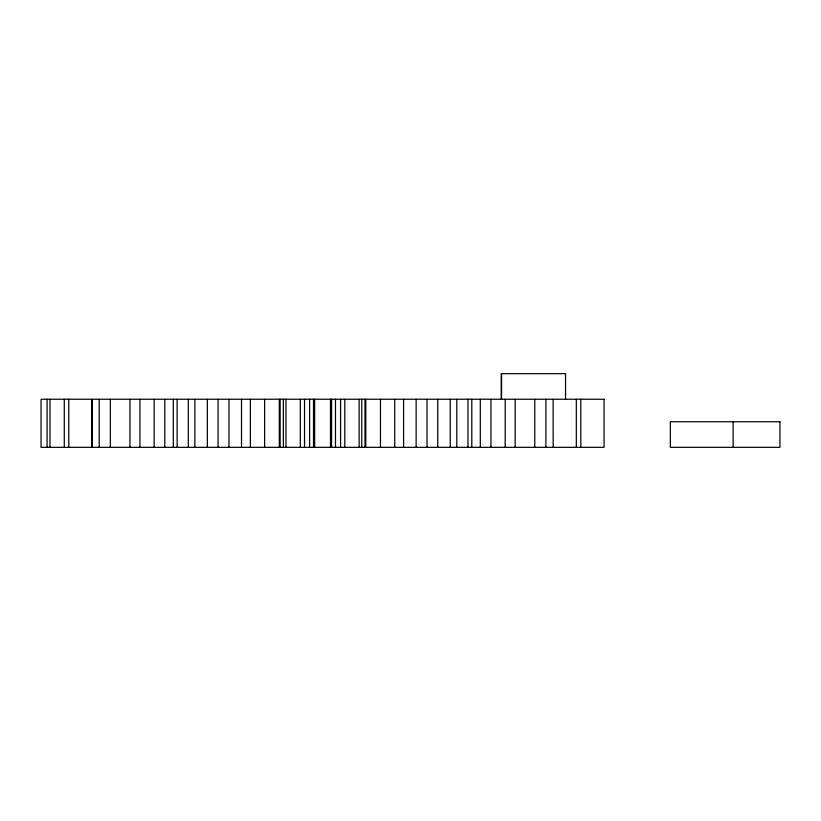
<?xml version="1.0" encoding="UTF-8"?>
<svg xmlns="http://www.w3.org/2000/svg" width="821" height="821" viewBox="0 0 821 821"><rect width="100%" height="100%" fill="white"/><g stroke="black" fill="none" stroke-linecap="round" stroke-linejoin="round"><path stroke-width="1.23" d="M733.132 421.758L733.132 447.332M580.816 399.242L580.816 447.332M576.321 399.242L576.321 447.332M565.556 399.242L565.556 373.668L501.262 373.668L501.262 399.242M553.138 399.242L553.169 447.332M545.903 399.242L545.903 447.332M534.779 399.242L534.779 447.332M515.147 399.242L515.147 447.332M505.172 399.242L505.172 447.332M501.559 373.668L501.559 399.242M490.958 399.242L490.958 447.332M480.295 399.242L480.295 447.332M471.798 399.242L471.798 447.332M467.98 399.242L467.98 447.332M456.794 399.242L456.794 447.332M450.236 399.242L450.236 447.332M437.757 399.242L437.757 447.332M427.033 399.242L427.033 447.332M416.134 399.242L416.134 447.332M403.593 399.242L403.593 447.332M394.747 399.242L394.747 447.332M380.462 399.242L380.462 447.332M365.807 399.242L365.807 447.332M364.965 399.242L364.965 447.332M361.763 399.242L361.763 447.332M359.136 399.242L359.136 447.332M344.789 399.242L344.789 447.332M340.571 399.242L340.571 447.332M335.491 399.242L335.491 447.332M331.592 399.242L331.592 447.332M330.473 399.242L330.473 447.332M314.638 399.242L314.638 447.332M313.509 399.242L313.509 447.332M309.609 399.242L309.609 447.332M304.529 399.242L304.529 447.332M300.312 399.242L300.312 447.332M285.965 399.242L285.965 447.332M283.348 399.242L283.348 447.332M280.135 399.242L280.135 447.332M279.294 399.242L279.294 447.332M264.639 399.242L264.639 447.332M250.354 399.242L250.354 447.332M241.507 399.242L241.507 447.332M228.967 399.242L228.967 447.332M218.068 399.242L218.068 447.332M207.344 399.242L207.344 447.332M194.864 399.242L194.864 447.332M188.307 399.242L188.307 447.332M177.12 399.242L177.12 447.332M173.303 399.242L173.303 447.332M164.805 399.242L164.805 447.332M154.143 399.242L154.143 447.332M139.929 399.242L139.929 447.332M129.954 399.242L129.954 447.332M110.322 399.242L110.322 447.332M99.197 399.242L99.197 447.332M68.779 399.242L68.779 447.332M64.284 399.242L64.284 447.332M49.989 399.242L49.989 447.332M47.084 399.242L47.084 447.332M604.051 399.242L41.05 399.242L41.05 447.332L604.051 447.332L604.051 399.242M779.95 421.758L670.326 421.758L670.326 447.332L779.95 447.332L779.95 421.758M91.962 447.332L91.962 399.242L91.931 447.332"/></g></svg>
